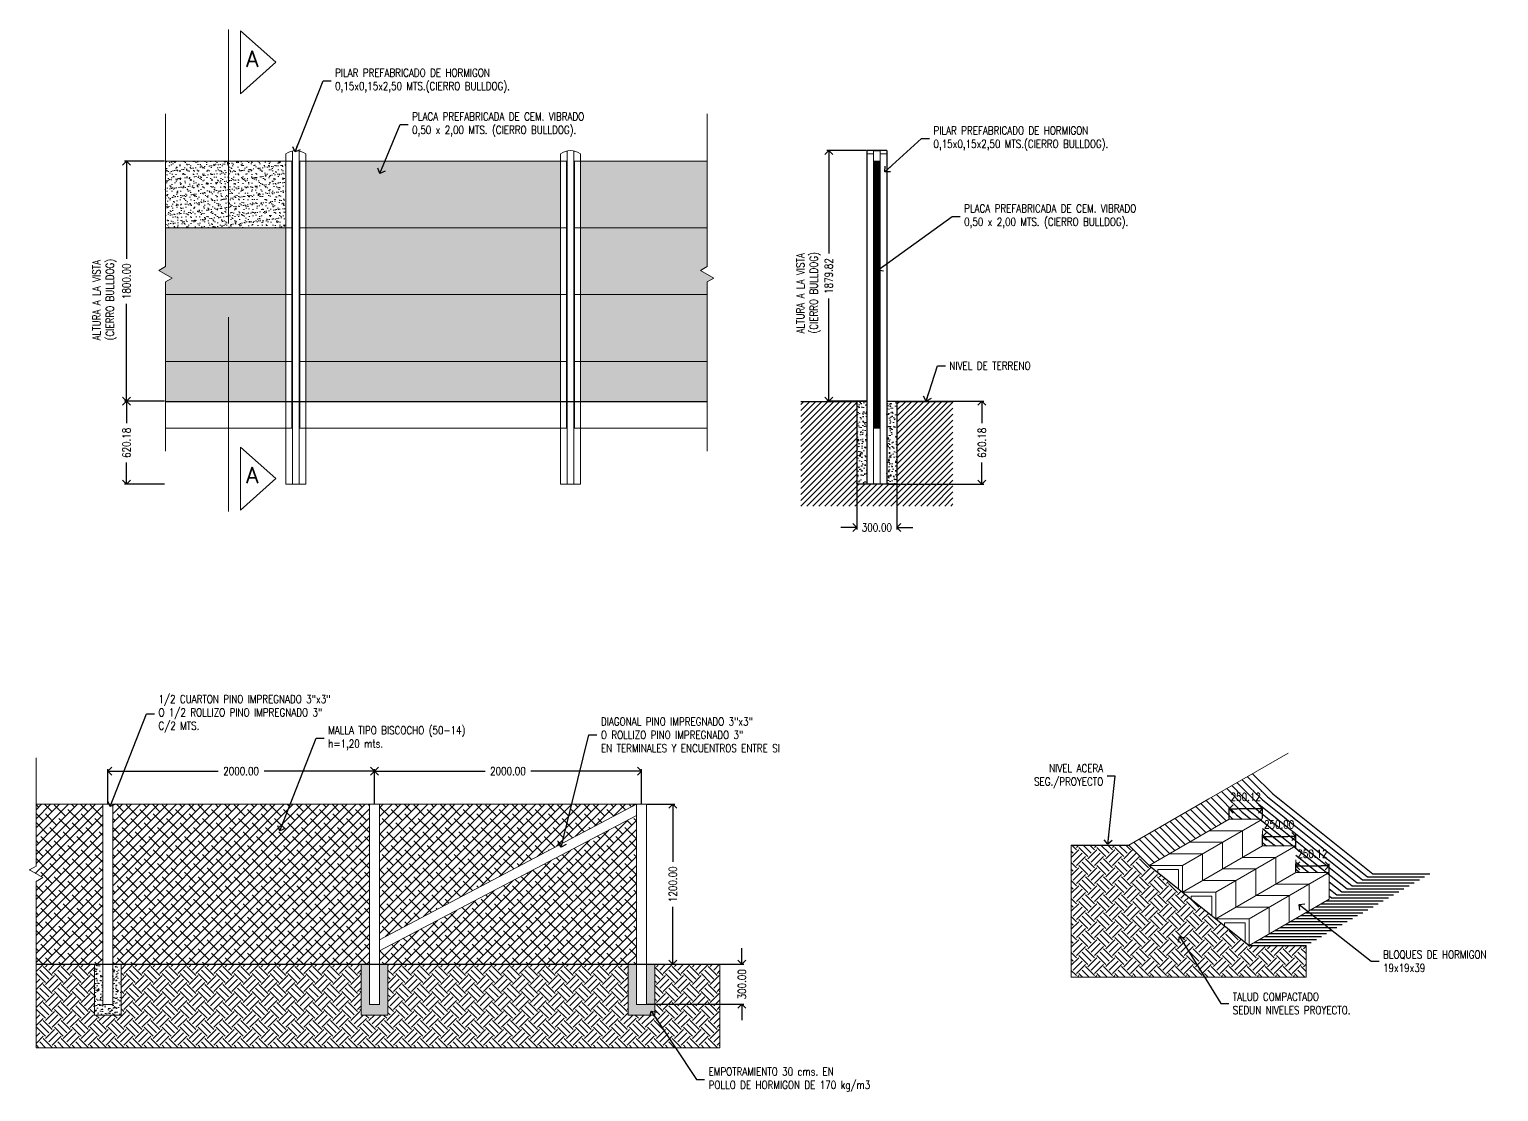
# Model space of a CAD drawing. Header units: metres. Extents: x -40 to 265, y 63 to 163.
# Drawn here: x 226.27 to 237.28, y 137.59 to 145.55 of the extents above; entities that cross this region are included whole.
import ezdxf

# ---------------------------------------------------------------- set-up
doc = ezdxf.new("R2010")
doc.units = ezdxf.units.M
doc.header["$LTSCALE"] = 5
doc.header["$MEASUREMENT"] = 0
doc.layers.get('0').update_dxf_attribs({"color": 30})
for name, color, linetype, lineweight in [('A-ANNO-DIMS', 3, 'Continuous', 18), ('A-ANNO-SYMB', 3, 'Continuous', 18), ('A-ANNO-TEXT', 3, 'Continuous', 18), ('A-DETL-MBND', 3, 'Continuous', 18), ('A-DETL-MCUT', 4, 'Continuous', 25), ('A-DETL-PATT', 8, 'Continuous', 18)]:
    doc.layers.add(name, color=color, linetype=linetype, lineweight=lineweight)
doc.styles.add('E-ROMANS', font='romans.shx', dxfattribs={"width": 0.8})
doc.dimstyles.new('E-0001_ARW_18', dxfattribs={"dimscale": 0.001, "dimtxt": 1.8, "dimasz": 1.8, "dimexe": 0.9, "dimexo": 0.6, "dimgap": 0.9, "dimtad": 0, "dimdec": 0, "dimlfac": 1000, "dimzin": 0, "dimdsep": 46, "dimtxsty": 'E-ROMANS', "dimblk": 'OPEN90', "dimcen": 0.9, "dimclrd": 256, "dimclre": 256, "dimclrt": 256, "dimadec": 0, "dimazin": 0, "dimtfac": 1, "dimtdec": 0, "dimtmove": 1, "dimatfit": 3, "dimldrblk": 'OPEN90', "dimfxl": 1, "dimtfill": 1, "dimtolj": 1, "dimtzin": 0, "dimarcsym": 0})
pattern_1 = [(50, (0, 0), (0.072873868, -0.006375634), [0.00762, -0.08382]), (355, (0, 0), (-0.01409713, 0.076422657), [0.006096, -0.067056]), (100.451, (0.00607, -0.00053), (0.058777, 0.070046675), [0.006476, -0.071236]), (46.1842, (0, 0.02032), (0.108431616, -0.01681693), [0.01143, -0.12573]), (96.6356, (0.00904, 0.01892), (0.094961694, 0.098970222), [0.009714, -0.106854]), (351.184, (0, 0.02032), (0.094961842, 0.098970047), [0.009144, -0.100584]), (21, (0.01016, 0.01524), (0.060645952, -0.040906207), [0.00762, -0.08382]), (326, (0.01016, 0.01524), (0.024720811, 0.073675186), [0.006096, -0.067056]), (71.4514, (0.015214, 0.01183), (0.085366596, 0.032769143), [0.006476, -0.071236]), (37.5, (0, 0), (0.0012354413, 0.0338220155), [0, -0.0662432, 0, -0.068072, 0, -0.06731]), (7.5, (0, 0), (0.026727865, 0.04007223), [0, -0.0388112, 0, -0.0647192, 0, -0.025654]), (327.5, (-0.022657, 0), (0.054236238, -0.0022914976), [0, -0.0254, 0, -0.079248, 0, -0.105156]), (317.5, (-0.032817, 0), (0.0592516726, 0.010170596), [0, -0.03302, 0, -0.0526288, 0, -0.074676])]
pattern_2 = [(37.5, (0, 0), (-0.0016000313, 0.048941324), [0, -0.038608, 0, -0.04318, 0, -0.041275]), (7.5, (0, 0), (0.044952328, 0.07168251), [0, -0.020828, 0, -0.034798, 0, -0.013335]), (327.5, (-0.03124, 0), (0.079099237, 0.0001437185), [0, -0.0127, 0, -0.04572, 0, -0.05969]), (317.5, (-0.03124, 0), (0.076355645, 0.022292932), [0, -0.00635, 0, -0.029972, 0, -0.03429])]
pattern_3 = [(45, (0, 0), (-0.00449012806, 0.00449012806), [])]
pattern_4 = [(45, (0, 0), (-0.0336759605, 0.0336759605), []), (135, (0, 0), (-0.101027881, 0.0336759605), [0.1190625, -0.0714375])]
pattern_5 = [(45, (0, 0), (0, 0.134703842), [0.09525, -0.09525]), (45, (-0.02526, 0.02526), (0, 0.134703842), [0.09525, -0.09525]), (45, (-0.05051, 0.05051), (0, 0.134703842), [0.09525, -0.09525]), (135, (-0.05051, 0.06735), (-0.134703842, 0), [0.09525, -0.09525]), (135, (-0.02526, 0.09261), (-0.134703842, 0), [0.09525, -0.09525]), (135, (7e-18, 0.11787), (-0.134703842, 0), [0.09525, -0.09525])]

# ---------------------------------------------------------------- blocks, each defined once
blk = doc.blocks.new('_Open90')
at = {"color": 0, "linetype": 'ByBlock', "lineweight": -2}
for p, q in [((0, 0), (-1, 0)), ((-0.5, 0.5), (0, 0)), ((0, 0), (-0.5, -0.5))]:
    blk.add_line(p, q, dxfattribs=at)
blk = doc.blocks.new('*D2')
at = {"layer": 'A-ANNO-DIMS', "color": 1, "lineweight": -2, "transparency": 16777216}
for p, q in [((227.281, 144.564), (226.98, 144.564)), ((226.995, 144.504), (226.995, 143.832)), ((226.995, 142.824), (226.995, 143.495)), ((227.281, 142.764), (226.98, 142.764))]:
    blk.add_line(p, q, dxfattribs=at)
at = {"layer": 'A-ANNO-DIMS', "color": 1, "lineweight": -2, "transparency": 16777216, "xscale": 0.06, "yscale": 0.06, "zscale": 0.06}
for p, rotation in [((226.995, 144.564), 90), ((226.995, 142.764), 270)]:
    blk.add_blockref('_Open90', p, dxfattribs=dict(at, rotation=rotation))
at = {"layer": 'A-ANNO-DIMS', "color": 2, "transparency": 16777216, "insert": (226.995, 143.664), "char_height": 0.06, "attachment_point": 5, "rotation": 90, "style": 'E-ROMANS', "bg_fill": 3, "box_fill_scale": 1.25, "bg_fill_color": 256, "bg_fill_true_color": 13158600, "bg_fill_transparency": 0}
blk.add_mtext('\\A1;1800.00', dxfattribs=at)
blk = doc.blocks.new('*D3')
at = {"layer": 'A-ANNO-DIMS', "color": 1, "lineweight": -2, "transparency": 16777216}
for p, q in [((232.539, 144.643), (232.243, 144.643)), ((232.258, 144.583), (232.258, 143.872)), ((232.258, 142.824), (232.258, 143.535)), ((232.539, 142.764), (232.243, 142.764))]:
    blk.add_line(p, q, dxfattribs=at)
at = {"layer": 'A-ANNO-DIMS', "color": 1, "lineweight": -2, "transparency": 16777216, "xscale": 0.06, "yscale": 0.06, "zscale": 0.06}
for p, rotation in [((232.258, 144.643), 90), ((232.258, 142.764), 270)]:
    blk.add_blockref('_Open90', p, dxfattribs=dict(at, rotation=rotation))
at = {"layer": 'A-ANNO-DIMS', "color": 2, "transparency": 16777216, "insert": (232.258, 143.703), "char_height": 0.06, "attachment_point": 5, "rotation": 90, "style": 'E-ROMANS', "bg_fill": 3, "box_fill_scale": 1.25, "bg_fill_color": 256, "bg_fill_true_color": 13158600, "bg_fill_transparency": 0}
blk.add_mtext('\\A1;1879.82', dxfattribs=at)
blk = doc.blocks.new('*D4')
at = {"layer": 'A-ANNO-DIMS', "color": 1, "lineweight": -2, "transparency": 16777216}
for p, q in [((227.281, 142.764), (226.98, 142.764)), ((226.995, 142.704), (226.995, 142.601)), ((226.995, 142.203), (226.995, 142.306)), ((227.281, 142.143), (226.98, 142.143))]:
    blk.add_line(p, q, dxfattribs=at)
at = {"layer": 'A-ANNO-DIMS', "color": 1, "lineweight": -2, "transparency": 16777216, "xscale": 0.06, "yscale": 0.06, "zscale": 0.06}
for p, rotation in [((226.995, 142.764), 90), ((226.995, 142.143), 270)]:
    blk.add_blockref('_Open90', p, dxfattribs=dict(at, rotation=rotation))
at = {"layer": 'A-ANNO-DIMS', "color": 2, "transparency": 16777216, "insert": (226.995, 142.453), "char_height": 0.06, "attachment_point": 5, "rotation": 90, "style": 'E-ROMANS', "bg_fill": 3, "box_fill_scale": 1.25, "bg_fill_color": 256, "bg_fill_true_color": 13158600, "bg_fill_transparency": 0}
blk.add_mtext('\\A1;620.18', dxfattribs=at)
blk = doc.blocks.new('*D5')
at = {"layer": 'A-ANNO-DIMS', "color": 1, "lineweight": -2, "transparency": 16777216}
for p, q in [((232.699, 142.764), (233.422, 142.764)), ((233.407, 142.704), (233.407, 142.601)), ((233.407, 142.203), (233.407, 142.306)), ((232.699, 142.143), (233.422, 142.143))]:
    blk.add_line(p, q, dxfattribs=at)
at = {"layer": 'A-ANNO-DIMS', "color": 1, "lineweight": -2, "transparency": 16777216, "xscale": 0.06, "yscale": 0.06, "zscale": 0.06}
for p, rotation in [((233.407, 142.764), 90), ((233.407, 142.143), 270)]:
    blk.add_blockref('_Open90', p, dxfattribs=dict(at, rotation=rotation))
at = {"layer": 'A-ANNO-DIMS', "color": 2, "transparency": 16777216, "insert": (233.407, 142.453), "char_height": 0.06, "attachment_point": 5, "rotation": 90, "style": 'E-ROMANS', "bg_fill": 3, "box_fill_scale": 1.25, "bg_fill_color": 256, "bg_fill_true_color": 13158600, "bg_fill_transparency": 0}
blk.add_mtext('\\A1;620.18', dxfattribs=at)
blk = doc.blocks.new('*D6')
at = {"layer": 'A-ANNO-DIMS', "color": 1, "lineweight": -2, "transparency": 16777216}
for p, q in [((232.469, 142.138), (232.469, 141.803)), ((232.769, 142.138), (232.769, 141.803)), ((232.409, 141.818), (232.349, 141.818)), ((232.469, 141.818), (232.47, 141.818)), ((232.769, 141.818), (232.768, 141.818)), ((232.829, 141.818), (232.889, 141.818))]:
    blk.add_line(p, q, dxfattribs=at)
at = {"layer": 'A-ANNO-DIMS', "color": 1, "lineweight": -2, "transparency": 16777216, "xscale": 0.06, "yscale": 0.06, "zscale": 0.06}
blk.add_blockref('_Open90', (232.469, 141.818), dxfattribs=at)
at = {"layer": 'A-ANNO-DIMS', "color": 1, "lineweight": -2, "transparency": 16777216, "xscale": 0.06, "yscale": 0.06, "zscale": 0.06, "rotation": 180}
blk.add_blockref('_Open90', (232.769, 141.818), dxfattribs=at)
at = {"layer": 'A-ANNO-DIMS', "color": 2, "transparency": 16777216, "insert": (232.619, 141.818), "char_height": 0.06, "attachment_point": 5, "style": 'E-ROMANS', "bg_fill": 3, "box_fill_scale": 1.25, "bg_fill_color": 256, "bg_fill_true_color": 13158600, "bg_fill_transparency": 0}
blk.add_mtext('\\A1;300.00', dxfattribs=at)
blk = doc.blocks.new('*D7')
at = {"layer": 'A-ANNO-DIMS', "color": 1, "lineweight": -2, "transparency": 16777216}
for p, q in [((230.897, 139.744), (231.105, 139.744)), ((231.09, 139.684), (231.09, 139.312)), ((231.09, 138.604), (231.09, 138.975)), ((230.897, 138.544), (231.105, 138.544))]:
    blk.add_line(p, q, dxfattribs=at)
at = {"layer": 'A-ANNO-DIMS', "color": 1, "lineweight": -2, "transparency": 16777216, "xscale": 0.06, "yscale": 0.06, "zscale": 0.06}
for p, rotation in [((231.09, 139.744), 90), ((231.09, 138.544), 270)]:
    blk.add_blockref('_Open90', p, dxfattribs=dict(at, rotation=rotation))
at = {"layer": 'A-ANNO-DIMS', "color": 2, "transparency": 16777216, "insert": (231.09, 139.144), "char_height": 0.06, "attachment_point": 5, "rotation": 90, "style": 'E-ROMANS', "bg_fill": 3, "box_fill_scale": 1.25, "bg_fill_color": 256, "bg_fill_true_color": 13158600, "bg_fill_transparency": 0}
blk.add_mtext('\\A1;1200.00', dxfattribs=at)
blk = doc.blocks.new('*D8')
at = {"layer": 'A-ANNO-DIMS', "color": 1, "lineweight": -2, "transparency": 16777216}
for p, q in [((231.608, 138.604), (231.608, 138.664)), ((230.897, 138.544), (231.623, 138.544)), ((231.608, 138.544), (231.608, 138.543)), ((230.897, 138.244), (231.623, 138.244)), ((231.608, 138.244), (231.608, 138.245)), ((231.608, 138.184), (231.608, 138.124))]:
    blk.add_line(p, q, dxfattribs=at)
at = {"layer": 'A-ANNO-DIMS', "color": 1, "lineweight": -2, "transparency": 16777216, "xscale": 0.06, "yscale": 0.06, "zscale": 0.06}
for p, rotation in [((231.608, 138.544), 270), ((231.608, 138.244), 90)]:
    blk.add_blockref('_Open90', p, dxfattribs=dict(at, rotation=rotation))
at = {"layer": 'A-ANNO-DIMS', "color": 2, "transparency": 16777216, "insert": (231.608, 138.394), "char_height": 0.06, "attachment_point": 5, "rotation": 90, "style": 'E-ROMANS', "bg_fill": 3, "box_fill_scale": 1.25, "bg_fill_color": 256, "bg_fill_true_color": 13158600, "bg_fill_transparency": 0}
blk.add_mtext('\\A1;300.00', dxfattribs=at)
blk = doc.blocks.new('*D9')
at = {"layer": 'A-ANNO-DIMS', "color": 1, "lineweight": -2, "transparency": 16777216}
for p, q in [((226.854, 139.749), (226.854, 140.007)), ((226.914, 139.992), (227.683, 139.992)), ((228.794, 139.992), (228.026, 139.992)), ((228.854, 139.749), (228.854, 140.007))]:
    blk.add_line(p, q, dxfattribs=at)
at = {"layer": 'A-ANNO-DIMS', "color": 1, "lineweight": -2, "transparency": 16777216, "xscale": 0.06, "yscale": 0.06, "zscale": 0.06, "rotation": 180}
blk.add_blockref('_Open90', (226.854, 139.992), dxfattribs=at)
at = {"layer": 'A-ANNO-DIMS', "color": 1, "lineweight": -2, "transparency": 16777216, "xscale": 0.06, "yscale": 0.06, "zscale": 0.06}
blk.add_blockref('_Open90', (228.854, 139.992), dxfattribs=at)
at = {"layer": 'A-ANNO-DIMS', "color": 2, "transparency": 16777216, "insert": (227.854, 139.992), "char_height": 0.06, "attachment_point": 5, "style": 'E-ROMANS', "bg_fill": 3, "box_fill_scale": 1.25, "bg_fill_color": 256, "bg_fill_true_color": 13158600, "bg_fill_transparency": 0}
blk.add_mtext('\\A1;2000.00', dxfattribs=at)
blk = doc.blocks.new('*D10')
at = {"layer": 'A-ANNO-DIMS', "color": 1, "lineweight": -2, "transparency": 16777216}
for p, q in [((228.914, 139.992), (229.683, 139.992)), ((230.794, 139.992), (230.026, 139.992)), ((230.854, 139.749), (230.854, 140.007))]:
    blk.add_line(p, q, dxfattribs=at)
at = {"layer": 'A-ANNO-DIMS', "color": 1, "lineweight": -2, "transparency": 16777216, "xscale": 0.06, "yscale": 0.06, "zscale": 0.06, "rotation": 180}
blk.add_blockref('_Open90', (228.854, 139.992), dxfattribs=at)
at = {"layer": 'A-ANNO-DIMS', "color": 1, "lineweight": -2, "transparency": 16777216, "xscale": 0.06, "yscale": 0.06, "zscale": 0.06}
blk.add_blockref('_Open90', (230.854, 139.992), dxfattribs=at)
at = {"layer": 'A-ANNO-DIMS', "color": 2, "transparency": 16777216, "insert": (229.854, 139.992), "char_height": 0.06, "attachment_point": 5, "style": 'E-ROMANS', "bg_fill": 3, "box_fill_scale": 1.25, "bg_fill_color": 256, "bg_fill_true_color": 13158600, "bg_fill_transparency": 0}
blk.add_mtext('\\A1;2000.00', dxfattribs=at)
blk = doc.blocks.new('*D11')
at = {"layer": 'A-ANNO-DIMS', "color": 1, "lineweight": -2, "transparency": 16777216}
for p, q in [((235.509, 139.437), (235.509, 139.517)), ((235.569, 139.502), (235.699, 139.502)), ((235.759, 139.437), (235.759, 139.517))]:
    blk.add_line(p, q, dxfattribs=at)
at = {"layer": 'A-ANNO-DIMS', "color": 2, "transparency": 16777216, "insert": (235.634, 139.592), "char_height": 0.06, "attachment_point": 5, "style": 'E-ROMANS', "bg_fill": 3, "box_fill_scale": 1.25, "bg_fill_color": 256, "bg_fill_true_color": 13158600, "bg_fill_transparency": 0}
blk.add_mtext('\\A1;250.00', dxfattribs=at)
at = {"layer": 'A-ANNO-DIMS', "color": 1, "lineweight": -2, "transparency": 16777216, "xscale": 0.06, "yscale": 0.06, "zscale": 0.06, "rotation": 180}
blk.add_blockref('_Open90', (235.509, 139.502), dxfattribs=at)
at = {"layer": 'A-ANNO-DIMS', "color": 1, "lineweight": -2, "transparency": 16777216, "xscale": 0.06, "yscale": 0.06, "zscale": 0.06}
blk.add_blockref('_Open90', (235.759, 139.502), dxfattribs=at)
blk = doc.blocks.new('*D12')
at = {"layer": 'A-ANNO-DIMS', "color": 1, "lineweight": -2, "transparency": 16777216}
for p, q in [((235.259, 139.637), (235.259, 139.723)), ((235.449, 139.708), (235.319, 139.708)), ((235.509, 139.637), (235.509, 139.723))]:
    blk.add_line(p, q, dxfattribs=at)
at = {"layer": 'A-ANNO-DIMS', "color": 2, "transparency": 16777216, "insert": (235.384, 139.798), "char_height": 0.06, "attachment_point": 5, "style": 'E-ROMANS', "bg_fill": 3, "box_fill_scale": 1.25, "bg_fill_color": 256, "bg_fill_true_color": 13158600, "bg_fill_transparency": 0}
blk.add_mtext('\\A1;250.12', dxfattribs=at)
at = {"layer": 'A-ANNO-DIMS', "color": 1, "lineweight": -2, "transparency": 16777216, "xscale": 0.06, "yscale": 0.06, "zscale": 0.06, "rotation": 180}
blk.add_blockref('_Open90', (235.259, 139.708), dxfattribs=at)
at = {"layer": 'A-ANNO-DIMS', "color": 1, "lineweight": -2, "transparency": 16777216, "xscale": 0.06, "yscale": 0.06, "zscale": 0.06}
blk.add_blockref('_Open90', (235.509, 139.708), dxfattribs=at)
blk = doc.blocks.new('*D13')
at = {"layer": 'A-ANNO-DIMS', "color": 1, "lineweight": -2, "transparency": 16777216}
for p, q in [((235.759, 139.237), (235.759, 139.298)), ((235.819, 139.283), (235.949, 139.283)), ((236.009, 139.237), (236.009, 139.298))]:
    blk.add_line(p, q, dxfattribs=at)
at = {"layer": 'A-ANNO-DIMS', "color": 2, "transparency": 16777216, "insert": (235.884, 139.373), "char_height": 0.06, "attachment_point": 5, "style": 'E-ROMANS', "bg_fill": 3, "box_fill_scale": 1.25, "bg_fill_color": 256, "bg_fill_true_color": 13158600, "bg_fill_transparency": 0}
blk.add_mtext('\\A1;250.12', dxfattribs=at)
at = {"layer": 'A-ANNO-DIMS', "color": 1, "lineweight": -2, "transparency": 16777216, "xscale": 0.06, "yscale": 0.06, "zscale": 0.06, "rotation": 180}
blk.add_blockref('_Open90', (235.759, 139.283), dxfattribs=at)
at = {"layer": 'A-ANNO-DIMS', "color": 1, "lineweight": -2, "transparency": 16777216, "xscale": 0.06, "yscale": 0.06, "zscale": 0.06}
blk.add_blockref('_Open90', (236.009, 139.283), dxfattribs=at)

msp = doc.modelspace()

# ---------------------------------------------------------------- hatches: boundary and pattern name
at = {"layer": 'A-DETL-PATT'}
h = msp.add_hatch(dxfattribs=at)
h.set_pattern_fill('ANSI31', color=256, scale=0.01, style=0)
h.set_pattern_definition([(45, (0, 0), (-0.0224506403, 0.0224506403), [])])
h.paths.add_polyline_path([(232.768721, 142.143387), (232.468721, 142.143387), (232.468721, 142.763571), (232.04839, 142.763571), (232.04839, 141.978463), (233.189052, 141.978463), (233.189052, 142.763571), (232.768721, 142.763571)])
h = msp.add_hatch(dxfattribs=at)
h.set_pattern_fill('AR-CONC', color=256, scale=0.0004, style=0)
h.set_pattern_definition(pattern_1)
h.paths.add_polyline_path([(232.543721, 142.763571), (232.468721, 142.763571), (232.468721, 142.143387), (232.543721, 142.143387)])
h.paths.add_polyline_path([(232.768721, 142.763571), (232.693721, 142.763571), (232.693721, 142.143387), (232.768721, 142.143387)])
h = msp.add_hatch(dxfattribs=at)
h.set_pattern_fill('ANSI38', color=256, scale=0.015, style=0)
h.set_pattern_definition(pattern_4)
h.paths.add_polyline_path([(226.816867, 139.743707), (226.317084, 139.743707), (226.317084, 139.280191), (226.267084, 139.251324), (226.367084, 139.193589), (226.317084, 139.164721), (226.317084, 138.543707), (226.816867, 138.543707)])
h.paths.add_polyline_path([(230.816863, 139.743707), (228.891867, 139.743707), (228.891867, 138.728497)])
h.paths.add_polyline_path([(230.816867, 138.543707), (230.816867, 139.658918), (228.891867, 138.643707), (228.891867, 138.543707)])
h = msp.add_hatch(dxfattribs=at)
h.set_pattern_fill('ANSI38', color=256, scale=0.015, style=0)
h.set_pattern_definition(pattern_4)
h.paths.add_polyline_path([(228.816867, 138.543707), (228.816867, 139.743707), (226.891867, 139.743707), (226.891867, 138.543707)])
h = msp.add_hatch(dxfattribs=at)
h.set_pattern_fill('EARTH', color=256, scale=0.015, angle=45, style=0)
h.set_pattern_definition(pattern_5)
h.paths.add_polyline_path([(226.954367, 138.543707), (226.954367, 138.163707), (226.754367, 138.163707), (226.754367, 138.543707), (226.317084, 138.543707), (226.317084, 137.918278), (231.441878, 137.918278), (231.441878, 138.543707), (230.954367, 138.543707), (230.954367, 138.163707), (230.754367, 138.163707), (230.754367, 138.543707), (228.954367, 138.543707), (228.954367, 138.163707), (228.754367, 138.163707), (228.754367, 138.543707)])
h = msp.add_hatch(dxfattribs=at)
h.set_pattern_fill('AR-CONC', color=256, scale=0.0004, style=0)
h.set_pattern_definition(pattern_1)
h.paths.add_polyline_path([(226.816867, 138.543707), (226.754367, 138.543707), (226.754367, 138.163707), (226.954367, 138.163707), (226.954367, 138.543707), (226.891867, 138.543707), (226.891867, 138.243707), (226.816867, 138.243707)])

# ---------------------------------------------------------------- linework, layer by layer
at = {"layer": 'A-ANNO-DIMS'}
for p, q in [((226.754367, 138.163707), (226.754367, 138.543707)), ((226.954367, 138.163707), (226.954367, 138.543707)), ((228.754367, 138.163707), (228.754367, 138.543707)), ((228.954367, 138.163707), (228.954367, 138.543707)), ((230.754367, 138.163707), (230.754367, 138.543707)), ((230.954367, 138.163707), (230.954367, 138.543707)), ((231.441878, 138.543707), (231.441878, 137.918278)), ((226.754367, 138.163707), (226.954367, 138.163707)), ((228.754367, 138.163707), (228.954367, 138.163707)), ((230.754367, 138.163707), (230.954367, 138.163707)), ((231.441878, 137.918278), (226.317084, 137.918278))]:
    msp.add_line(p, q, dxfattribs=at)
at = {"layer": 'A-ANNO-SYMB', "flags": 128}
for points in [[(227.759781, 144.095804), (227.759781, 145.552043)], [(227.759781, 143.395144), (227.759781, 141.938905)]]:
    msp.add_lwpolyline(points, dxfattribs=at)
at = {"layer": 'A-ANNO-SYMB', "linetype": 'Continuous', "flags": 128}
for points in [[(227.850603, 145.541874), (228.113544, 145.305911), (227.850603, 145.069949)], [(227.850603, 145.541874), (227.850603, 145.069949)], [(227.850603, 141.949074), (227.850603, 142.421)], [(227.850603, 141.949074), (228.113544, 142.185037), (227.850603, 142.421)]]:
    msp.add_lwpolyline(points, dxfattribs=at)
at = {"layer": 'A-DETL-MBND'}
for p, q in [((227.286324, 143.774342), (227.286324, 144.918819)), ((231.347359, 143.774342), (231.347359, 144.918819)), ((228.188581, 144.618387), (228.188581, 142.763571)), ((228.238581, 144.640861), (228.238581, 142.143387)), ((228.288581, 144.640861), (228.288581, 142.143387)), ((228.338581, 144.618387), (228.338581, 142.763571)), ((230.247497, 144.618387), (230.247497, 142.763571)), ((230.297497, 144.640861), (230.297497, 142.143387)), ((230.347497, 144.640861), (230.347497, 142.143387)), ((230.397497, 144.618387), (230.397497, 142.763571)), ((232.543721, 144.618387), (232.593721, 144.618387)), ((232.593721, 144.640861), (232.593721, 142.143387)), ((232.593721, 144.640861), (232.643721, 144.640861)), ((232.643721, 144.640861), (232.643721, 142.143387)), ((232.643721, 144.618387), (232.693721, 144.618387)), ((228.188581, 144.563571), (228.234123, 144.563571)), ((228.234123, 144.563571), (228.234123, 144.063571)), ((228.293039, 144.563571), (228.293039, 144.063571)), ((228.338581, 144.563571), (228.293039, 144.563571)), ((230.247497, 144.563571), (230.293039, 144.563571)), ((230.293039, 144.563571), (230.293039, 144.063571)), ((230.351955, 144.563571), (230.351955, 144.063571)), ((230.397497, 144.563571), (230.351955, 144.563571)), ((228.188581, 144.063571), (228.234123, 144.063571)), ((228.188581, 144.063571), (228.234123, 144.063571)), ((228.234123, 144.063571), (228.234123, 143.563571)), ((228.293039, 144.063571), (228.293039, 143.563571)), ((228.338581, 144.063571), (228.293039, 144.063571)), ((228.338581, 144.063571), (228.293039, 144.063571)), ((230.247497, 144.063571), (230.293039, 144.063571)), ((230.247497, 144.063571), (230.293039, 144.063571)), ((230.293039, 144.063571), (230.293039, 143.563571)), ((230.351955, 144.063571), (230.351955, 143.563571)), ((230.397497, 144.063571), (230.351955, 144.063571)), ((230.397497, 144.063571), (230.351955, 144.063571)), ((227.236324, 143.745474), (227.286324, 143.774342)), ((227.336324, 143.687739), (227.236324, 143.745474)), ((231.297359, 143.745474), (231.347359, 143.774342)), ((231.397359, 143.687739), (231.297359, 143.745474)), ((227.286324, 143.658872), (227.336324, 143.687739)), ((227.286324, 142.390418), (227.286324, 143.658872)), ((231.347359, 143.658872), (231.397359, 143.687739)), ((231.347359, 142.390418), (231.347359, 143.658872)), ((228.188581, 143.563571), (228.234123, 143.563571)), ((228.188581, 143.563571), (228.234123, 143.563571)), ((228.234123, 143.563571), (228.234123, 143.063571)), ((228.293039, 143.563571), (228.293039, 143.063571)), ((228.338581, 143.563571), (228.293039, 143.563571)), ((228.338581, 143.563571), (228.293039, 143.563571)), ((230.247497, 143.563571), (230.293039, 143.563571)), ((230.247497, 143.563571), (230.293039, 143.563571)), ((230.293039, 143.563571), (230.293039, 143.063571)), ((230.351955, 143.563571), (230.351955, 143.063571)), ((230.397497, 143.563571), (230.351955, 143.563571)), ((230.397497, 143.563571), (230.351955, 143.563571)), ((228.188581, 143.063571), (228.234123, 143.063571)), ((228.188581, 143.063571), (228.234123, 143.063571)), ((228.234123, 143.063571), (228.234123, 142.563571)), ((228.293039, 143.063571), (228.293039, 142.563571)), ((228.338581, 143.063571), (228.293039, 143.063571)), ((228.338581, 143.063571), (228.293039, 143.063571)), ((230.247497, 143.063571), (230.293039, 143.063571)), ((230.247497, 143.063571), (230.293039, 143.063571)), ((230.293039, 143.063571), (230.293039, 142.563571)), ((230.351955, 143.063571), (230.351955, 142.563571)), ((230.397497, 143.063571), (230.351955, 143.063571)), ((230.397497, 143.063571), (230.351955, 143.063571)), ((228.188581, 142.763571), (228.188581, 142.143387)), ((228.338581, 142.763571), (228.338581, 142.143387)), ((230.247497, 142.763571), (230.247497, 142.143387)), ((230.397497, 142.763571), (230.397497, 142.143387)), ((232.468721, 142.763571), (232.543721, 142.763571)), ((232.768721, 142.763571), (232.693721, 142.763571)), ((228.234123, 142.563571), (227.286324, 142.563571)), ((230.293039, 142.563571), (228.293039, 142.563571)), ((230.351955, 142.563571), (231.347359, 142.563571)), ((228.188581, 142.143387), (228.338581, 142.143387)), ((230.397497, 142.143387), (230.247497, 142.143387)), ((226.317084, 139.280191), (226.317084, 140.091768)), ((235.107524, 139.783518), (235.700619, 140.125942)), ((234.507524, 139.437108), (235.107524, 139.783518)), ((226.816867, 139.743707), (226.317084, 139.743707)), ((226.816867, 139.743707), (226.891867, 139.743707)), ((226.816867, 139.743707), (226.816867, 138.543707)), ((226.891867, 139.743707), (226.891867, 138.543707)), ((226.891867, 139.743707), (228.816867, 139.743707)), ((228.816867, 139.743707), (228.816867, 138.543707)), ((228.816867, 139.743707), (228.891867, 139.743707)), ((228.891867, 139.743707), (228.891867, 138.543707)), ((228.891867, 139.743707), (230.816867, 139.743707)), ((230.816385, 139.743454), (228.891867, 138.728497)), ((230.816867, 139.658918), (228.891867, 138.643707)), ((230.816867, 139.743707), (230.816867, 138.543707)), ((230.816867, 139.743707), (230.891867, 139.743707)), ((230.891867, 139.743707), (230.891867, 138.543707)), ((234.659035, 139.285598), (235.259035, 139.632008)), ((234.909035, 139.285598), (235.509035, 139.632008)), ((235.109035, 139.545405), (235.359151, 139.545405)), ((235.259035, 139.632008), (235.509151, 139.632008)), ((235.359151, 139.545405), (235.359151, 139.345472)), ((235.509151, 139.632008), (235.509151, 139.432075)), ((234.075837, 138.448249), (234.075837, 139.437108)), ((234.909035, 139.085598), (235.509151, 139.432075)), ((234.959035, 139.458803), (235.209151, 139.458803)), ((235.159035, 139.085598), (235.759151, 139.432075)), ((235.209267, 139.458803), (235.209267, 139.25887)), ((235.509151, 139.432075), (235.759267, 139.432075)), ((235.759267, 139.432075), (235.759267, 139.232142)), ((234.809035, 139.3722), (235.059151, 139.3722)), ((235.059151, 139.3722), (235.059151, 139.172267)), ((235.359151, 139.345472), (235.609267, 139.345472)), ((235.609267, 139.345472), (235.609267, 139.145539)), ((226.267084, 139.251324), (226.317084, 139.280191)), ((226.367084, 139.193589), (226.267084, 139.251324)), ((226.317084, 139.164721), (226.367084, 139.193589)), ((234.724035, 139.255598), (234.724035, 139.233598)), ((235.159035, 138.885598), (235.759267, 139.232142)), ((235.209151, 139.25887), (235.459267, 139.25887)), ((235.409035, 138.885598), (236.009267, 139.232142)), ((235.459382, 139.25887), (235.459382, 139.058937)), ((235.759267, 139.232142), (236.009382, 139.232142)), ((236.009382, 139.232142), (236.009382, 139.032209)), ((226.317084, 137.918278), (226.317084, 139.164721)), ((235.059151, 139.172267), (235.309267, 139.172267)), ((235.309267, 139.172267), (235.309267, 138.972334)), ((235.609267, 139.145539), (235.859382, 139.145539)), ((235.859382, 139.145539), (235.859382, 138.945606)), ((234.974035, 139.055598), (234.974035, 139.033598)), ((235.409035, 138.685598), (236.009382, 139.032209)), ((235.459267, 139.058937), (235.709382, 139.058937)), ((235.709498, 139.058937), (235.709498, 138.859004)), ((235.309267, 138.972334), (235.559382, 138.972334)), ((235.559382, 138.972334), (235.559382, 138.772401)), ((235.224035, 138.855598), (235.224035, 138.833598)), ((235.835786, 138.685598), (235.835786, 138.448249)), ((226.816867, 138.543707), (226.816867, 138.243707)), ((226.891867, 138.543707), (226.891867, 138.243707)), ((228.816867, 138.543707), (228.816867, 138.243707)), ((228.891867, 138.543707), (228.891867, 138.243707)), ((230.816867, 138.543707), (230.816867, 138.243707)), ((230.891867, 138.543707), (230.891867, 138.243707)), ((235.835786, 138.448249), (234.075837, 138.448249)), ((226.816867, 138.243707), (226.891867, 138.243707)), ((228.816867, 138.243707), (228.891867, 138.243707)), ((230.816867, 138.243707), (230.891867, 138.243707))]:
    msp.add_line(p, q, dxfattribs=at)
for points in [[(228.186946, 144.563571), (227.286324, 144.563571)], [(228.338581, 144.563571), (230.247497, 144.563571)], [(231.347359, 144.563571), (230.397497, 144.563571)], [(228.186946, 144.063571), (227.286324, 144.063571)], [(227.286324, 144.063571), (228.186946, 144.063571)], [(228.338581, 144.063571), (230.247497, 144.063571)], [(230.247497, 144.063571), (228.338581, 144.063571)], [(231.347359, 144.063571), (230.397497, 144.063571)], [(230.397497, 144.063571), (231.347359, 144.063571)], [(228.186946, 143.563571), (227.286324, 143.563571)], [(227.286324, 143.563571), (228.186946, 143.563571)], [(228.338581, 143.563571), (230.247497, 143.563571)], [(230.247497, 143.563571), (228.338581, 143.563571)], [(231.347359, 143.563571), (230.397497, 143.563571)], [(230.397497, 143.563571), (231.347359, 143.563571)], [(228.186946, 143.063571), (227.286324, 143.063571)], [(227.286324, 143.063571), (228.186946, 143.063571)], [(228.338581, 143.063571), (230.247497, 143.063571)], [(230.247497, 143.063571), (228.338581, 143.063571)], [(231.347359, 143.063571), (230.397497, 143.063571)], [(230.397497, 143.063571), (231.347359, 143.063571)], [(234.659035, 139.285598), (234.909035, 139.285598), (234.909035, 139.085598)], [(234.724035, 139.255598), (234.879035, 139.255598), (234.879035, 139.115598), (234.871535, 139.115598)], [(234.909035, 139.085598), (235.159035, 139.085598), (235.159035, 138.885598)], [(234.974035, 139.055598), (235.129035, 139.055598), (235.129035, 138.915598)], [(235.159035, 138.885598), (235.409035, 138.885598), (235.409035, 138.685598)], [(235.224035, 138.855598), (235.379035, 138.855598), (235.379035, 138.715598), (235.371535, 138.715598)]]:
    msp.add_lwpolyline(points, dxfattribs=at)
for points in [[(232.598721, 144.563571), (232.638721, 144.563571), (232.638721, 144.063571), (232.598721, 144.063571)], [(232.598721, 144.063571), (232.638721, 144.063571), (232.638721, 143.563571), (232.598721, 143.563571)], [(232.598721, 143.563571), (232.638721, 143.563571), (232.638721, 143.063571), (232.598721, 143.063571)], [(232.598721, 143.063571), (232.638721, 143.063571), (232.638721, 142.563571), (232.598721, 142.563571)]]:
    msp.add_lwpolyline(points, close=True, dxfattribs=at)
for centre in [(228.263581, 144.518387), (230.322497, 144.518387)]:
    msp.add_arc(centre, 0.125, 53.1301024, 126.8698976, dxfattribs=at)
at = {"layer": 'A-DETL-MCUT'}
for p, q in [((232.543721, 144.643387), (232.543721, 142.143387)), ((232.693721, 144.643387), (232.543721, 144.643387)), ((232.693721, 144.643387), (232.693721, 142.143387)), ((227.286324, 142.763571), (231.347359, 142.763571)), ((232.04839, 142.763571), (232.468721, 142.763571)), ((232.468721, 142.763571), (232.468721, 142.143387)), ((232.768721, 142.763571), (232.768721, 142.143387)), ((232.768721, 142.763571), (233.189052, 142.763571)), ((232.768721, 142.143387), (232.468721, 142.143387)), ((235.048235, 139.749287), (235.199745, 139.597777)), ((234.855124, 139.637795), (235.006634, 139.486284)), ((234.893746, 139.660093), (235.045256, 139.508583)), ((234.932368, 139.682392), (235.083879, 139.530881)), ((234.97099, 139.70469), (235.122501, 139.55318)), ((235.009612, 139.726989), (235.161123, 139.575478)), ((234.662013, 139.526302), (234.813523, 139.374792)), ((234.700635, 139.548601), (234.852146, 139.39709)), ((234.739257, 139.570899), (234.890768, 139.419389)), ((234.777879, 139.593198), (234.92939, 139.441687)), ((234.816502, 139.615496), (234.968012, 139.463986)), ((234.075837, 139.437108), (234.507524, 139.437108)), ((234.507524, 139.437108), (234.659035, 139.285598)), ((234.546146, 139.459407), (234.697657, 139.307896)), ((234.584769, 139.481705), (234.736279, 139.330195)), ((234.623391, 139.504004), (234.774901, 139.352493)), ((236.085967, 139.420762), (236.335967, 139.220762)), ((234.659035, 139.285598), (234.909035, 139.085598)), ((236.297345, 139.198464), (236.724096, 139.198464)), ((236.335967, 139.220762), (236.762718, 139.220762)), ((234.909035, 139.085598), (235.159035, 138.885598)), ((236.009382, 139.162852), (236.104234, 139.086971)), ((236.009382, 139.109656), (236.065612, 139.064672)), ((236.104234, 139.086971), (236.530985, 139.086971)), ((236.142856, 139.10927), (236.569607, 139.10927)), ((236.181478, 139.131568), (236.608229, 139.131568)), ((236.2201, 139.153867), (236.646851, 139.153867)), ((236.258722, 139.176165), (236.685474, 139.176165)), ((235.911123, 138.975478), (236.337874, 138.975478)), ((235.949745, 138.997777), (236.376496, 138.997777)), ((235.988367, 139.020075), (236.415118, 139.020075)), ((236.009382, 139.056459), (236.026989, 139.042374)), ((236.026989, 139.042374), (236.453741, 139.042374)), ((236.065612, 139.064672), (236.492363, 139.064672)), ((235.159035, 138.885598), (235.409035, 138.685598)), ((235.718012, 138.863986), (236.144763, 138.863986)), ((235.756634, 138.886284), (236.183385, 138.886284)), ((235.795256, 138.908583), (236.222008, 138.908583)), ((235.833879, 138.930881), (236.26063, 138.930881)), ((235.872501, 138.95318), (236.299252, 138.95318)), ((235.563523, 138.774792), (235.990275, 138.774792)), ((235.602146, 138.79709), (236.028897, 138.79709)), ((235.640768, 138.819389), (236.067519, 138.819389)), ((235.67939, 138.841687), (236.106141, 138.841687)), ((235.409035, 138.685598), (235.835786, 138.685598)), ((235.447657, 138.707896), (235.874408, 138.707896)), ((235.486279, 138.730195), (235.91303, 138.730195)), ((235.524901, 138.752493), (235.951652, 138.752493)), ((226.317084, 138.543707), (231.441878, 138.543707))]:
    msp.add_line(p, q, dxfattribs=at)

# ---------------------------------------------------------------- texts
at = {"layer": 'A-ANNO-TEXT', "ltscale": 0.5, "style": 'E-ROMANS'}
for p in [(227.892125, 145.271433), (227.892125, 142.150558)]:
    msp.add_text('A', height=0.12, rotation=0.1864594, dxfattribs=at).set_placement(p)
at = {"layer": 'A-ANNO-TEXT', "char_height": 0.06, "style": 'E-ROMANS'}
for s, insert, attachment_point in [('PILAR PREFABRICADO DE HORMIGON\\P0,15x0,15x2,50 MTS.(CIERRO BULLDOG).', (228.558441, 145.167179), 4), ('PLACA PREFABRICADA DE CEM. VIBRADO\\P0,50 x 2,00 MTS. (CIERRO BULLDOG).', (229.13574, 144.83861), 4), ('PILAR PREFABRICADO DE HORMIGON\\P0,15x0,15x2,50 MTS.(CIERRO BULLDOG).', (233.043387, 144.733853), 4), ('PLACA PREFABRICADA DE CEM. VIBRADO\\P0,50 x 2,00 MTS. (CIERRO BULLDOG).', (233.273369, 144.149578), 4), ('NIVEL DE TERRENO', (233.162556, 143.030641), 4), ('1/2 CUARTON PINO IMPREGNADO 3"x3"\\PO 1/2 ROLLIZO PINO IMPREGNADO 3"\\PC/2 MTS.', (227.234867, 140.422179), 4), ('MALLA TIPO BISCOCHO (50-14)\\Ph=1,20 mts.', (228.506718, 140.238765), 4), ('DIAGONAL PINO IMPREGNADO 3"x3"\\PO ROLLIZO PINO IMPREGNADO 3"\\PEN TERMINALES Y ENCUENTROS ENTRE SI', (230.551137, 140.263285), 4), ('NIVEL ACERA\\PSEG./PROYECTO', (234.315698, 139.953428), 6), ('BLOQUES DE HORMIGON\\P19x19x39', (236.412916, 138.567007), 4), ('TALUD COMPACTADO\\PSEDUN NIVELES PROYECTO.', (235.286533, 138.250223), 4), ('EMPOTRAMIENTO 30 cms. EN\\PPOLLO DE HORMIGON DE 170 kg/m3', (231.357847, 137.679479), 4)]:
    msp.add_mtext(s, dxfattribs=dict(at, insert=insert, attachment_point=attachment_point))

# ---------------------------------------------------------------- leaders
at = {"layer": 'A-ANNO-SYMB', "annotation_type": 0, "has_hookline": 1}
for points, hookline_direction, text_width in [([(228.258198, 144.63299), (228.468441, 145.167179), (228.528441, 145.167179)], 0, 1.462857), ([(228.893958, 144.472356), (229.04574, 144.83861), (229.10574, 144.83861)], 0, 1.462857), ([(232.679677, 144.485025), (232.953387, 144.733853), (233.013387, 144.733853)], 0, 1.462857), ([(232.626141, 143.746011), (233.183369, 144.149578), (233.243369, 144.149578)], 0, 1.462857), ([(232.988897, 142.765907), (233.072556, 143.030641), (233.132556, 143.030641)], 0, 0.683429), ([(234.350327, 139.444853), (234.405698, 139.953428), (234.345698, 139.953428)], 1, 0.562286), ([(235.785459, 138.992646), (236.322916, 138.567007), (236.382916, 138.567007)], 0, 0.866286), ([(234.888604, 138.751762), (235.196533, 138.250223), (235.256533, 138.250223)], 0, 0.987429)]:
    msp.add_leader(points, dimstyle='E-0001_ARW_18', override={"dimscale": 1, "dimtxt": 0.06, "dimasz": 0.06, "dimexe": 0.015, "dimexo": 0.005, "dimgap": 0.03, "dimtad": 0, "dimdec": 2, "dimzin": 1, "dimtxsty": 'E-ROMANS', "dimcen": 6, "dimclrd": 1, "dimclre": 1, "dimclrt": 2, "dimtdec": 2}, dxfattribs=dict(at, hookline_direction=hookline_direction, text_width=text_width))

# ---------------------------------------------------------------- next in the draw order: dimensions: what is measured, and where the dimension line sits
at = {"layer": 'A-ANNO-DIMS'}
for base, p1, p2, picture, middle in [((232.258265, 144.643387), (232.543721, 142.763571), (232.543721, 144.643387), '*D3', (232.258265, 143.703479)), ((226.994905, 144.563571), (227.286324, 142.763571), (227.286324, 144.563571), '*D2', (226.994905, 143.663571)), ((231.090187, 139.743707), (230.891867, 138.543707), (230.891867, 139.743707), '*D7', (231.090187, 139.143707))]:
    dim = msp.add_linear_dim(base=base, p1=p1, p2=p2, angle=90, dimstyle='E-0001_ARW_18', override={"dimscale": 1, "dimtxt": 0.06, "dimasz": 0.06, "dimexe": 0.015, "dimexo": 0.005, "dimgap": 0.03, "dimtad": 0, "dimdec": 2, "dimzin": 1, "dimtxsty": 'E-ROMANS', "dimcen": 6, "dimclrd": 1, "dimclre": 1, "dimclrt": 2, "dimtdec": 2, "dimtmove": 2}, dxfattribs=at)
    dim.commit()
    dim.dimension.update_dxf_attribs({"geometry": picture, "text_midpoint": middle})
dim = msp.add_linear_dim(base=(228.854367, 139.991991), p1=(226.854367, 139.743707), p2=(228.854367, 139.743707), dimstyle='E-0001_ARW_18', override={"dimscale": 1, "dimtxt": 0.06, "dimasz": 0.06, "dimexe": 0.015, "dimexo": 0.005, "dimgap": 0.03, "dimtad": 0, "dimdec": 2, "dimzin": 1, "dimtxsty": 'E-ROMANS', "dimcen": 6, "dimclrd": 1, "dimclre": 1, "dimclrt": 2, "dimtdec": 2, "dimtmove": 2}, dxfattribs=at)
dim.commit()
dim.dimension.update_dxf_attribs({"geometry": '*D9', "text_midpoint": (227.854367, 139.991991)})
dim = msp.add_aligned_dim(p1=(235.509151, 139.432075), p2=(235.759151, 139.432075), distance=0.070273, dimstyle='E-0001_ARW_18', override={"dimscale": 1, "dimtxt": 0.06, "dimasz": 0.06, "dimexe": 0.015, "dimexo": 0.005, "dimgap": 0.03, "dimtad": 0, "dimdec": 2, "dimzin": 1, "dimtxsty": 'E-ROMANS', "dimcen": 6, "dimclrd": 1, "dimclre": 1, "dimclrt": 2, "dimtdec": 2, "dimtmove": 2}, dxfattribs=at)
dim.commit()
dim.dimension.update_dxf_attribs({"geometry": '*D11', "text_midpoint": (235.634151, 139.592347)})

# ---------------------------------------------------------------- next in the draw order: hatches: boundary and pattern name
at = {"layer": 'A-DETL-PATT'}
h = msp.add_hatch(dxfattribs=at)
h.set_pattern_fill('AR-SAND', color=256, scale=0.001, style=0)
h.set_pattern_definition(pattern_2)
h.paths.add_polyline_path([(228.338581, 144.563571), (228.338581, 144.063571), (230.247497, 144.063571), (230.247497, 144.563571)])
h.paths.add_polyline_path([(231.347359, 144.063571), (231.347359, 144.563571), (230.397497, 144.563571), (230.397497, 144.063571)])
h.paths.add_polyline_path([(227.286324, 144.063571), (227.286324, 143.774342), (227.236324, 143.745474), (227.336324, 143.687739), (227.286324, 143.658872), (227.286324, 143.563571), (228.188581, 143.563571), (228.188581, 144.063571)])
h.paths.add_polyline_path([(228.338581, 144.063571), (228.338581, 143.563571), (230.247497, 143.563571), (230.247497, 144.063571)])
h.paths.add_polyline_path([(230.397497, 144.063571), (230.397497, 143.563571), (231.347359, 143.563571), (231.347359, 143.658872), (231.397359, 143.687739), (231.297359, 143.745474), (231.347359, 143.774342), (231.347359, 144.063571)])
h.paths.add_polyline_path([(227.286324, 143.563571), (227.286324, 143.063571), (228.188581, 143.063571), (228.188581, 143.563571)])
h.paths.add_polyline_path([(228.338581, 143.563571), (228.338581, 143.063571), (230.247497, 143.063571), (230.247497, 143.563571)])
h.paths.add_polyline_path([(230.397497, 143.563571), (230.397497, 143.063571), (231.347359, 143.063571), (231.347359, 143.563571)])
h.paths.add_polyline_path([(227.286324, 143.063571), (227.286324, 142.763571), (228.188581, 142.763571), (228.188581, 143.063571)])
h.paths.add_polyline_path([(228.338581, 143.063571), (228.338581, 142.763571), (230.247497, 142.763571), (230.247497, 143.063571)])
h.paths.add_polyline_path([(231.347359, 142.763571), (231.347359, 143.063571), (230.397497, 143.063571), (230.397497, 142.763571)])
h = msp.add_hatch(dxfattribs=at)
h.set_pattern_fill('AR-SAND', color=256, scale=0.001, style=0)
h.set_pattern_definition(pattern_2)
h.paths.add_polyline_path([(227.286324, 144.563571), (227.286324, 144.063571), (228.188581, 144.063571), (228.188581, 144.563571)])
h = msp.add_hatch(dxfattribs=at)
h.set_pattern_fill('ANSI31', color=256, scale=0.002, style=0)
h.set_pattern_definition(pattern_3)
h.paths.add_polyline_path([(232.638721, 144.563571), (232.598721, 144.563571), (232.598721, 144.063571), (232.638721, 144.063571)])
h = msp.add_hatch(dxfattribs=at)
h.set_pattern_fill('ANSI31', color=256, scale=0.002, style=0)
h.set_pattern_definition(pattern_3)
h.paths.add_polyline_path([(232.638721, 144.063571), (232.598721, 144.063571), (232.598721, 143.563571), (232.638721, 143.563571)])
h.paths.add_polyline_path([(232.638721, 143.563571), (232.598721, 143.563571), (232.598721, 143.063571), (232.638721, 143.063571)])
h = msp.add_hatch(dxfattribs=at)
h.set_pattern_fill('ANSI31', color=256, scale=0.002, style=0)
h.set_pattern_definition(pattern_3)
h.paths.add_polyline_path([(232.598721, 142.563571), (232.638721, 142.563571), (232.638721, 143.063571), (232.598721, 143.063571)])

# ---------------------------------------------------------------- next in the draw order: linework, layer by layer
at = {"layer": 'A-DETL-MCUT'}
for p, q in [((235.585967, 139.820762), (235.835967, 139.620762)), ((235.509151, 139.563037), (235.604234, 139.486971)), ((235.509151, 139.509841), (235.565612, 139.464672)), ((235.509151, 139.456645), (235.526989, 139.442374)), ((235.526989, 139.442374), (235.539863, 139.432075)), ((235.565612, 139.464672), (235.606359, 139.432075)), ((235.604234, 139.486971), (235.672854, 139.432075))]:
    msp.add_line(p, q, dxfattribs=at)

# ---------------------------------------------------------------- next in the draw order: texts
at = {"layer": 'A-ANNO-TEXT', "char_height": 0.06, "attachment_point": 4, "rotation": 90, "style": 'E-ROMANS'}
for insert in [(226.830982, 143.220609), (232.105518, 143.271875)]:
    msp.add_mtext('ALTURA A LA VISTA\\P(CIERRO BULLDOG)', dxfattribs=dict(at, insert=insert))

# ---------------------------------------------------------------- next in the draw order: dimensions: what is measured, and where the dimension line sits
at = {"layer": 'A-ANNO-DIMS'}
for base, p1, p2, override, picture, middle in [((230.854367, 139.991991), (228.854367, 139.743707), (230.854367, 139.743707), {"dimscale": 1, "dimtxt": 0.06, "dimasz": 0.06, "dimexe": 0.015, "dimexo": 0.005, "dimgap": 0.03, "dimtad": 0, "dimdec": 2, "dimzin": 1, "dimtxsty": 'E-ROMANS', "dimcen": 6, "dimse1": 1, "dimclrd": 1, "dimclre": 1, "dimclrt": 2, "dimtdec": 2, "dimtmove": 2}, '*D10', (229.854367, 139.991991)), ((235.259035, 139.708096), (235.509151, 139.632008), (235.259035, 139.632008), {"dimscale": 1, "dimtxt": 0.06, "dimasz": 0.06, "dimexe": 0.015, "dimexo": 0.005, "dimgap": 0.03, "dimtad": 0, "dimdec": 2, "dimzin": 1, "dimtxsty": 'E-ROMANS', "dimcen": 6, "dimclrd": 1, "dimclre": 1, "dimclrt": 2, "dimtdec": 2, "dimtmove": 2}, '*D12', (235.384093, 139.798096)), ((236.0093825, 139.2828822), (235.7592666, 139.2321417), (236.0093825, 139.2321417), {"dimscale": 1, "dimtxt": 0.06, "dimasz": 0.06, "dimexe": 0.015, "dimexo": 0.005, "dimgap": 0.03, "dimtad": 0, "dimdec": 2, "dimzin": 1, "dimtxsty": 'E-ROMANS', "dimcen": 6, "dimclrd": 1, "dimclre": 1, "dimclrt": 2, "dimtdec": 2, "dimtmove": 2}, '*D13', (235.8843245, 139.3728822))]:
    dim = msp.add_linear_dim(base=base, p1=p1, p2=p2, dimstyle='E-0001_ARW_18', override=override, dxfattribs=at)
    dim.commit()
    dim.dimension.update_dxf_attribs({"geometry": picture, "text_midpoint": middle})
dim = msp.add_linear_dim(base=(231.608188, 138.243707), p1=(230.891867, 138.543707), p2=(230.891867, 138.243707), angle=90, dimstyle='E-0001_ARW_18', override={"dimscale": 1, "dimtxt": 0.06, "dimasz": 0.06, "dimexe": 0.015, "dimexo": 0.005, "dimgap": 0.03, "dimtad": 0, "dimdec": 2, "dimzin": 1, "dimtxsty": 'E-ROMANS', "dimcen": 6, "dimclrd": 1, "dimclre": 1, "dimclrt": 2, "dimtdec": 2, "dimtmove": 2}, dxfattribs=at)
dim.commit()
dim.dimension.update_dxf_attribs({"geometry": '*D8', "text_midpoint": (231.608188, 138.393707)})

# ---------------------------------------------------------------- next in the draw order: leaders
at = {"layer": 'A-ANNO-SYMB', "annotation_type": 0, "has_hookline": 1, "hookline_direction": 0, "text_width": 1.451429}
msp.add_leader([(226.873248, 139.727246), (227.144867, 140.422179), (227.204867, 140.422179)], dimstyle='E-0001_ARW_18', override={"dimscale": 1, "dimtxt": 0.06, "dimasz": 0.06, "dimexe": 0.015, "dimexo": 0.005, "dimgap": 0.03, "dimtad": 0, "dimdec": 2, "dimzin": 1, "dimtxsty": 'E-ROMANS', "dimcen": 6, "dimclrd": 1, "dimclre": 1, "dimclrt": 2, "dimtdec": 2}, dxfattribs=at)

# ---------------------------------------------------------------- next in the draw order: hatches: boundary and pattern name
at = {"layer": 'A-DETL-PATT'}
h = msp.add_hatch(dxfattribs=at)
h.set_pattern_fill('EARTH', color=256, scale=0.015, angle=45, style=0)
h.set_pattern_definition(pattern_5)
h.paths.add_polyline_path([(234.075837, 138.448249), (235.835786, 138.448249), (235.835786, 138.685598), (235.409035, 138.685598), (235.159035, 138.885598), (234.909035, 139.085598), (234.659035, 139.285598), (234.507524, 139.437108), (234.075837, 139.437108)])
h = msp.add_hatch(dxfattribs=at)
h.set_pattern_fill('AR-CONC', color=256, scale=0.0004, style=0)
h.set_pattern_definition(pattern_1)
h.paths.add_polyline_path([(228.754367, 138.163707), (228.954367, 138.163707), (228.954367, 138.543707), (228.891867, 138.543707), (228.891867, 138.243707), (228.816867, 138.243707), (228.816867, 138.543707), (228.754367, 138.543707)])
h.paths.add_polyline_path([(230.754367, 138.163707), (230.954367, 138.163707), (230.954367, 138.543707), (230.891867, 138.543707), (230.891867, 138.243707), (230.816867, 138.243707), (230.816867, 138.543707), (230.754367, 138.543707)])

# ---------------------------------------------------------------- next in the draw order: linework, layer by layer
at = {"layer": 'A-DETL-MCUT'}
for p, q in [((235.434456, 139.972273), (235.585967, 139.820762)), ((235.241345, 139.86078), (235.392856, 139.70927)), ((235.279968, 139.883078), (235.431478, 139.731568)), ((235.31859, 139.905377), (235.4701, 139.753867)), ((235.357212, 139.927676), (235.508722, 139.776165)), ((235.395834, 139.949974), (235.547345, 139.798464)), ((235.086857, 139.771586), (235.238367, 139.620075)), ((235.125479, 139.793884), (235.276989, 139.642374)), ((235.164101, 139.816183), (235.315612, 139.664672)), ((235.202723, 139.838481), (235.354234, 139.686971)), ((235.4701, 139.753867), (235.7201, 139.553867)), ((235.508722, 139.776165), (235.758722, 139.576165)), ((235.547345, 139.798464), (235.797345, 139.598464)), ((235.276989, 139.642374), (235.289947, 139.632008)), ((235.315612, 139.664672), (235.356442, 139.632008)), ((235.354234, 139.686971), (235.422938, 139.632008)), ((235.392856, 139.70927), (235.642856, 139.50927)), ((235.431478, 139.731568), (235.681478, 139.531568)), ((235.681478, 139.531568), (235.931478, 139.331568)), ((235.7201, 139.553867), (235.9701, 139.353867)), ((235.758722, 139.576165), (236.008722, 139.376165)), ((235.797345, 139.598464), (236.047345, 139.398464)), ((235.835967, 139.620762), (236.085967, 139.420762)), ((235.642856, 139.50927), (235.892856, 139.30927)), ((235.759267, 139.362945), (235.854234, 139.286971)), ((235.759267, 139.309748), (235.815612, 139.264672)), ((235.892856, 139.30927), (236.142856, 139.10927)), ((235.931478, 139.331568), (236.181478, 139.131568)), ((235.9701, 139.353867), (236.2201, 139.153867)), ((236.008722, 139.376165), (236.258722, 139.176165)), ((236.047345, 139.398464), (236.297345, 139.198464)), ((235.759267, 139.256552), (235.776989, 139.242374)), ((235.776989, 139.242374), (235.78978, 139.232142)), ((235.815612, 139.264672), (235.856275, 139.232142)), ((235.854234, 139.286971), (235.92277, 139.232142))]:
    msp.add_line(p, q, dxfattribs=at)

# ---------------------------------------------------------------- next in the draw order: dimensions: what is measured, and where the dimension line sits
at = {"layer": 'A-ANNO-DIMS'}
for base, p1, p2, picture, middle in [((226.994905, 142.143387), (227.286324, 142.763571), (227.286324, 142.143387), '*D4', (226.994905, 142.453479)), ((233.407139, 142.143387), (232.693721, 142.763571), (232.693721, 142.143387), '*D5', (233.407139, 142.453479))]:
    dim = msp.add_linear_dim(base=base, p1=p1, p2=p2, angle=90, dimstyle='E-0001_ARW_18', override={"dimscale": 1, "dimtxt": 0.06, "dimasz": 0.06, "dimexe": 0.015, "dimexo": 0.005, "dimgap": 0.03, "dimtad": 0, "dimdec": 2, "dimzin": 1, "dimtxsty": 'E-ROMANS', "dimcen": 6, "dimclrd": 1, "dimclre": 1, "dimclrt": 2, "dimtdec": 2, "dimtmove": 2}, dxfattribs=at)
    dim.commit()
    dim.dimension.update_dxf_attribs({"geometry": picture, "text_midpoint": middle})

# ---------------------------------------------------------------- next in the draw order: leaders
at = {"layer": 'A-ANNO-SYMB', "annotation_type": 0, "has_hookline": 1, "hookline_direction": 0}
for points, text_width in [([(228.145099, 139.543832), (228.416718, 140.238765), (228.476718, 140.238765)], 1.158857), ([(230.252883, 139.421158), (230.461137, 140.263285), (230.521137, 140.263285)], 1.529143), ([(230.926372, 138.192522), (231.267847, 137.679479), (231.327847, 137.679479)], 1.387429)]:
    msp.add_leader(points, dimstyle='E-0001_ARW_18', override={"dimscale": 1, "dimtxt": 0.06, "dimasz": 0.06, "dimexe": 0.015, "dimexo": 0.005, "dimgap": 0.03, "dimtad": 0, "dimdec": 2, "dimzin": 1, "dimtxsty": 'E-ROMANS', "dimcen": 6, "dimclrd": 1, "dimclre": 1, "dimclrt": 2, "dimtdec": 2}, dxfattribs=dict(at, text_width=text_width))

# ---------------------------------------------------------------- next in the draw order: dimensions: what is measured, and where the dimension line sits
at = {"layer": 'A-ANNO-DIMS'}
dim = msp.add_linear_dim(base=(232.768721, 141.818192), p1=(232.468721, 142.143387), p2=(232.768721, 142.143387), dimstyle='E-0001_ARW_18', override={"dimscale": 1, "dimtxt": 0.06, "dimasz": 0.06, "dimexe": 0.015, "dimexo": 0.005, "dimgap": 0.03, "dimtad": 0, "dimdec": 2, "dimzin": 1, "dimtxsty": 'E-ROMANS', "dimcen": 6, "dimclrd": 1, "dimclre": 1, "dimclrt": 2, "dimtdec": 2, "dimtmove": 2}, dxfattribs=at)
dim.commit()
dim.dimension.update_dxf_attribs({"geometry": '*D6', "text_midpoint": (232.618721, 141.818192)})

doc.saveas('drawing.dxf')
